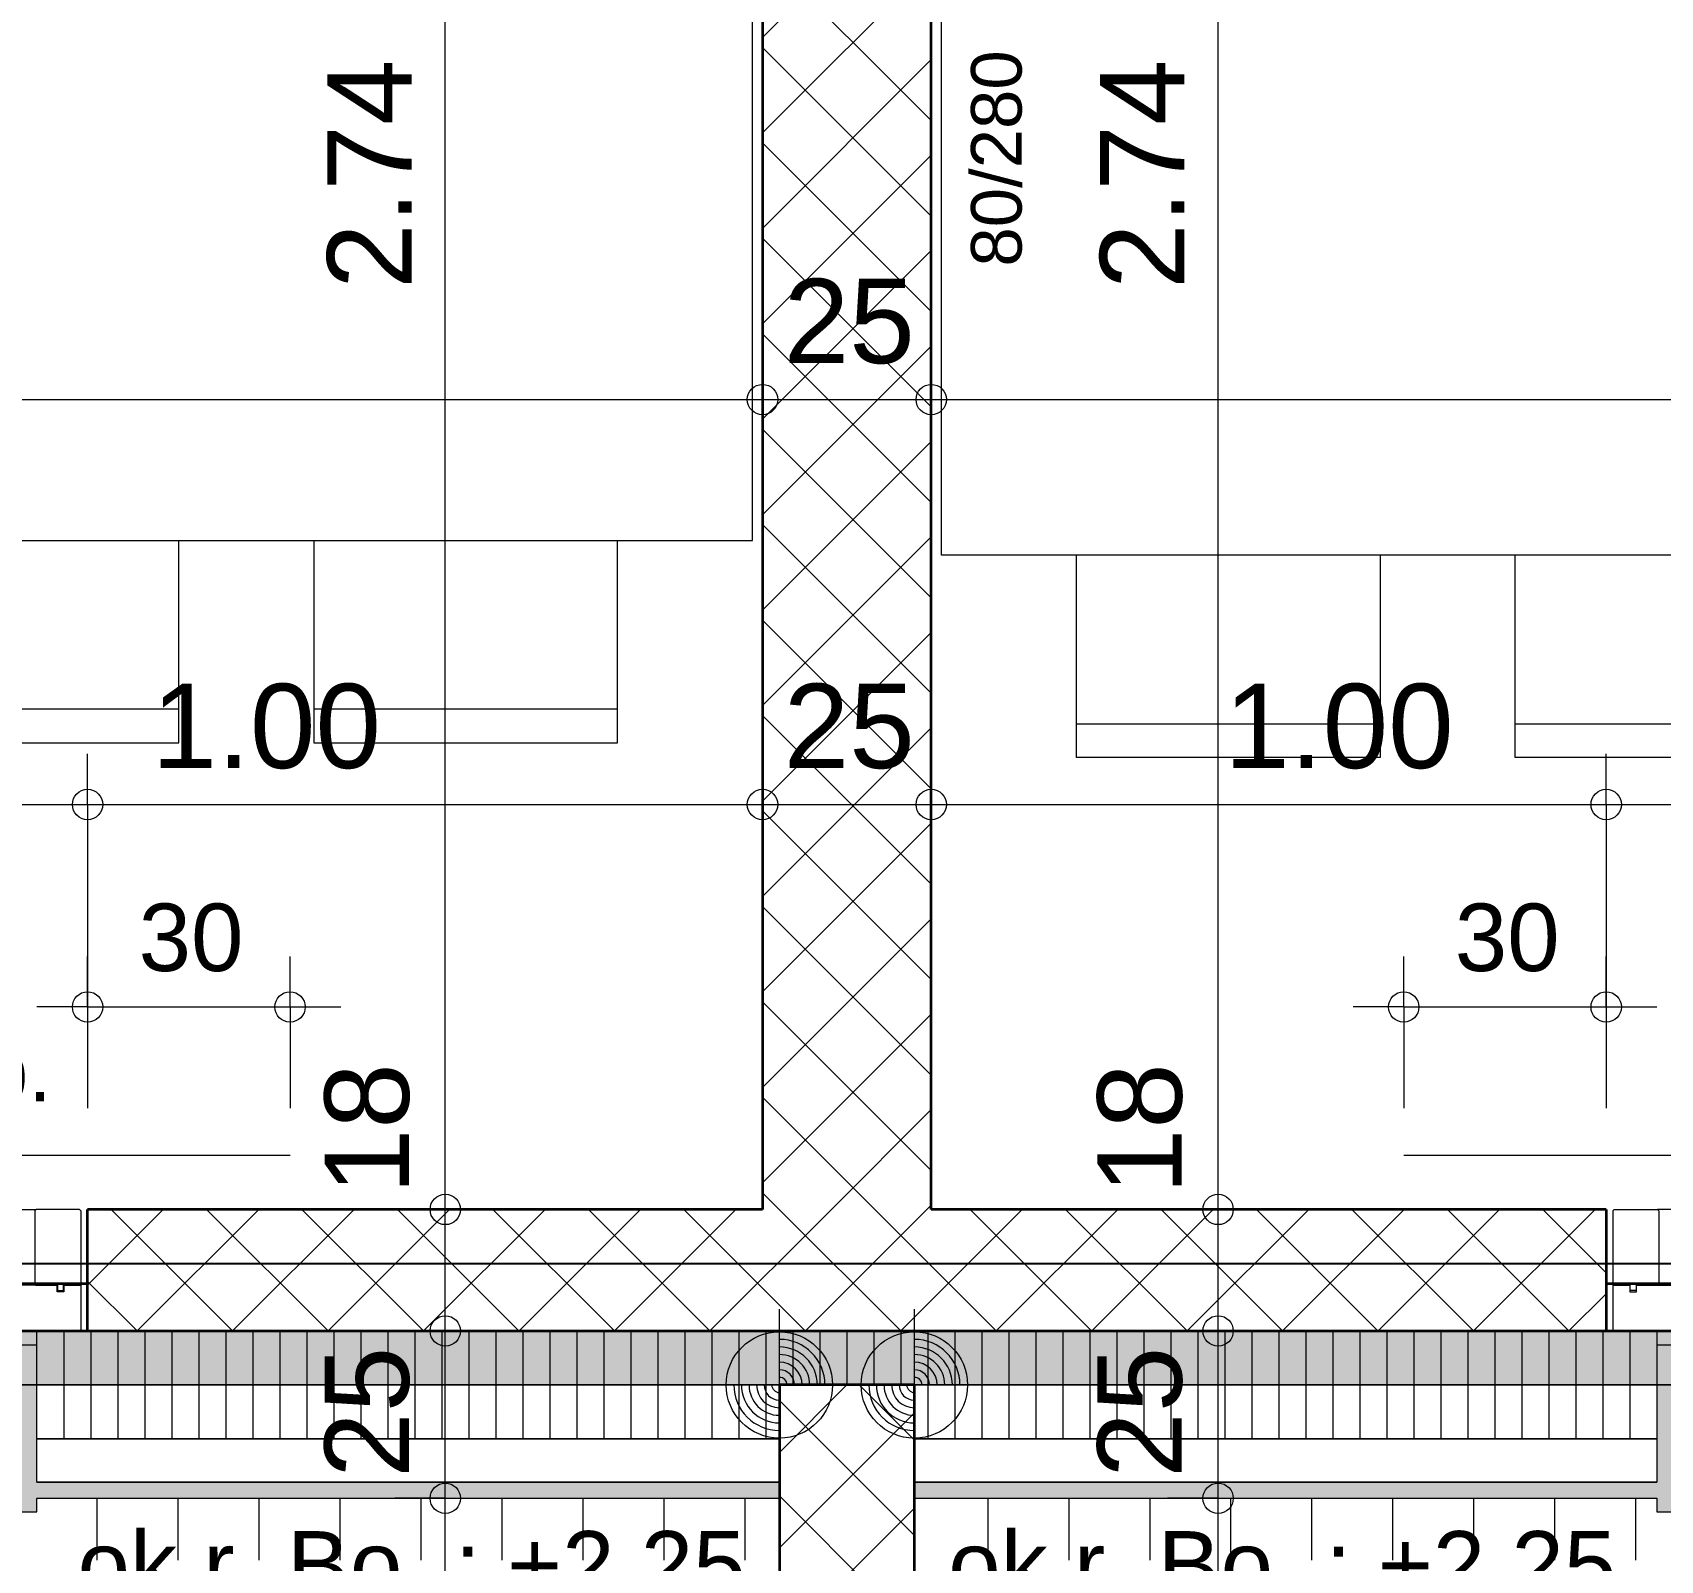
# Model space of a CAD drawing. Header units: metres. Extents: x 0.003 to 0.843, y 0.003 to 0.597.
# Drawn here: x 0.45423 to 0.50247, y 0.1558 to 0.20107 of the extents above; entities that cross this region are included whole.
import ezdxf

# ---------------------------------------------------------------- set-up
doc = ezdxf.new("R2010")
doc.units = ezdxf.units.M
for name, pattern in [('AUSGEZOGEN', [0]), ('LINIE_23', [0.0079, 0.004, -0.0013, 0, -0.0013, 0, -0.0013]), ('STRICHLINIE', [19.05, 12.7, -6.35]), ('STRICHPUNKT', [25.4, 12.7, -6.35, 0, -6.35])]:
    doc.linetypes.add(name, pattern=pattern)
for name, color, linetype, lineweight in [('Allgemein', 7, 'AUSGEZOGEN', 18), ('Ausbau Raeume', 7, 'AUSGEZOGEN', 18), ('Bauachsen grob', 7, 'STRICHPUNKT', 13), ('Bodenplatte', 7, 'AUSGEZOGEN', 18), ('Daemmung', 7, 'AUSGEZOGEN', 18), ('Decke', 7, 'AUSGEZOGEN', 35), ('Fenster', 7, 'AUSGEZOGEN', 18), ('Moebel', 253, 'AUSGEZOGEN', 13), ('Text Koten', 7, 'AUSGEZOGEN', 25), ('Unterkonstruktion', 7, 'AUSGEZOGEN', 18), ('Vorhangbrett', 7, 'AUSGEZOGEN', 13), ('Wand Beton bewehrt', 7, 'AUSGEZOGEN', 35), ('Werkplan- Ausfuehrungsmasse', 7, 'AUSGEZOGEN', 13)]:
    doc.layers.add(name, color=color, linetype=linetype, lineweight=lineweight)
doc.styles.add('ARIAL', font='ARIAL.TTF')

msp = doc.modelspace()

# ---------------------------------------------------------------- hatches: boundary and pattern name
at = {"layer": 'Allgemein', "linetype": 'AUSGEZOGEN', "lineweight": 13}
msp.add_hatch(color=32, dxfattribs=at).paths.add_polyline_path([(0.50316, 0.159397), (0.50316, 0.162171), (0.50236, 0.162171), (0.50236, 0.159397), (0.50236, 0.158597), (0.50236, 0.158117), (0.50236, 0.157637), (0.50236, 0.157237), (0.50316, 0.157237), (0.50316, 0.157637), (0.50316, 0.158117), (0.50316, 0.158597)])
h = msp.add_hatch(color=32, dxfattribs=at)
h.paths.add_polyline_path([(0.47636, 0.158117), (0.45436, 0.158117), (0.45436, 0.157637), (0.47636, 0.157637)])
h.paths.add_polyline_path([(0.33116, 0.158117), (0.3174, 0.158117), (0.3174, 0.157637), (0.33116, 0.157637)])
h.paths.add_polyline_path([(0.48036, 0.158117), (0.48036, 0.157637), (0.50236, 0.157637), (0.50236, 0.158117)])
h.paths.add_polyline_path([(0.57596, 0.158117), (0.56526, 0.158117), (0.56526, 0.157637), (0.57596, 0.157637)])
h.paths.add_polyline_path([(0.38076, 0.158117), (0.38076, 0.157637), (0.39146, 0.157637), (0.39146, 0.158117)])
h.paths.add_polyline_path([(0.63884, 0.158117), (0.62556, 0.158117), (0.62556, 0.157637), (0.63884, 0.157637)])
at = {"layer": 'Bodenplatte', "linetype": 'AUSGEZOGEN', "lineweight": 13}
msp.add_hatch(color=71, dxfattribs=at).paths.add_polyline_path([(0.32236, 0.162597), (0.32236, 0.160997), (0.63436, 0.160997), (0.63436, 0.162597)])
at = {"layer": 'Daemmung', "linetype": 'AUSGEZOGEN', "lineweight": 13}
msp.add_hatch(color=32, dxfattribs=at).paths.add_polyline_path([(0.45436, 0.159397), (0.45436, 0.162171), (0.45356, 0.162171), (0.45356, 0.159397), (0.45356, 0.158597), (0.45356, 0.158117), (0.45356, 0.157637), (0.45356, 0.157237), (0.45436, 0.157237), (0.45436, 0.157637), (0.45436, 0.158117), (0.45436, 0.158597)])

# ---------------------------------------------------------------- linework, layer by layer
at = {"layer": 'Allgemein', "color": 7, "linetype": 'AUSGEZOGEN', "lineweight": 13}
for p, q in [((0.50316, 0.162171), (0.50236, 0.162171)), ((0.50236, 0.162171), (0.50236, 0.159397)), ((0.50236, 0.159397), (0.50236, 0.158597)), ((0.50236, 0.158597), (0.50236, 0.158117)), ((0.47636, 0.158117), (0.45436, 0.158117)), ((0.47636, 0.157637), (0.47636, 0.158117)), ((0.50236, 0.158117), (0.48036, 0.158117)), ((0.48036, 0.158117), (0.48036, 0.157637)), ((0.45436, 0.157637), (0.47636, 0.157637)), ((0.48036, 0.157637), (0.50236, 0.157637)), ((0.50236, 0.157637), (0.50236, 0.157237)), ((0.50236, 0.157237), (0.50316, 0.157237))]:
    msp.add_line(p, q, dxfattribs=at)
at = {"layer": 'Ausbau Raeume', "color": 254, "linetype": 'AUSGEZOGEN', "lineweight": 18}
for p, q in [((0.456142, 0.155803), (0.456142, 0.157637)), ((0.458542, 0.155803), (0.458542, 0.157637)), ((0.460942, 0.155803), (0.460942, 0.157637)), ((0.463342, 0.155803), (0.463342, 0.157637)), ((0.465742, 0.155803), (0.465742, 0.157637)), ((0.468142, 0.155803), (0.468142, 0.157637)), ((0.470542, 0.155803), (0.470542, 0.157637)), ((0.472942, 0.155803), (0.472942, 0.157637)), ((0.475342, 0.155803), (0.475342, 0.157637)), ((0.482542, 0.155803), (0.482542, 0.157637)), ((0.484942, 0.155803), (0.484942, 0.157637)), ((0.487342, 0.155803), (0.487342, 0.157637)), ((0.489742, 0.155803), (0.489742, 0.157637)), ((0.492142, 0.155803), (0.492142, 0.157637)), ((0.494542, 0.155803), (0.494542, 0.157637)), ((0.496942, 0.155803), (0.496942, 0.157637)), ((0.499342, 0.155803), (0.499342, 0.157637)), ((0.501742, 0.155803), (0.501742, 0.157637))]:
    msp.add_line(p, q, dxfattribs=at)
at = {"layer": 'Bauachsen grob', "color": 32, "linetype": 'LINIE_23', "lineweight": 25, "true_color": 0xc36e14}
msp.add_line((0.2294, 0.164597), (0.73132, 0.164597), dxfattribs=at)
at = {"layer": 'Bodenplatte', "color": 92, "linetype": 'STRICHLINIE', "lineweight": 18}
for p, q in [((0.63436, 0.162597), (0.32236, 0.162597)), ((0.31916, 0.160997), (0.63756, 0.160997))]:
    msp.add_line(p, q, dxfattribs=at)
at = {"layer": 'Daemmung', "color": 7, "linetype": 'AUSGEZOGEN', "lineweight": 18}
for p, q in [((0.45436, 0.162171), (0.45436, 0.162597)), ((0.45586, 0.162597), (0.45436, 0.162597)), ((0.50086, 0.162597), (0.45586, 0.162597)), ((0.50236, 0.162597), (0.50086, 0.162597)), ((0.50236, 0.162597), (0.50236, 0.162171)), ((0.45436, 0.159397), (0.45436, 0.162171)), ((0.50236, 0.162171), (0.50236, 0.159397)), ((0.47636, 0.159397), (0.47636, 0.160997)), ((0.47636, 0.160997), (0.48036, 0.160997)), ((0.48036, 0.160997), (0.48036, 0.159397)), ((0.45436, 0.159397), (0.47636, 0.159397)), ((0.48036, 0.159397), (0.50236, 0.159397))]:
    msp.add_line(p, q, dxfattribs=at)
at = {"layer": 'Daemmung', "color": 7, "linetype": 'AUSGEZOGEN', "lineweight": 13}
for p, q in [((0.45436, 0.162171), (0.45356, 0.162171)), ((0.45436, 0.159397), (0.45436, 0.162171)), ((0.45436, 0.158597), (0.45436, 0.159397)), ((0.45436, 0.158117), (0.45436, 0.158597)), ((0.45436, 0.157237), (0.45436, 0.157637)), ((0.45356, 0.157237), (0.45436, 0.157237))]:
    msp.add_line(p, q, dxfattribs=at)
for points in [[(0.45516, 0.162597), (0.45516, 0.161493), (0.45516, 0.161493), (0.45516, 0.16125), (0.45516, 0.16125), (0.45516, 0.159397)], [(0.45596, 0.162597), (0.45596, 0.161479), (0.45596, 0.161479), (0.45596, 0.161241), (0.45596, 0.161241), (0.45596, 0.159397)], [(0.45676, 0.162597), (0.45676, 0.161465), (0.45676, 0.161465), (0.45676, 0.161232), (0.45676, 0.161232), (0.45676, 0.159397)], [(0.45756, 0.162597), (0.45756, 0.161451), (0.45756, 0.161451), (0.45756, 0.161223), (0.45756, 0.161223), (0.45756, 0.159397)], [(0.45756, 0.162597), (0.45756, 0.161451), (0.45756, 0.161451), (0.45756, 0.161223), (0.45756, 0.161223), (0.45756, 0.159397)], [(0.45836, 0.162597), (0.45836, 0.161437), (0.45836, 0.161437), (0.45836, 0.161215), (0.45836, 0.161215), (0.45836, 0.159397)], [(0.45916, 0.162597), (0.45916, 0.161423), (0.45916, 0.161423), (0.45916, 0.161206), (0.45916, 0.161206), (0.45916, 0.159397)], [(0.45996, 0.162597), (0.45996, 0.161409), (0.45996, 0.161409), (0.45996, 0.161197), (0.45996, 0.161197), (0.45996, 0.159397)], [(0.46076, 0.162597), (0.46076, 0.161395), (0.46076, 0.161395), (0.46076, 0.161189), (0.46076, 0.161189), (0.46076, 0.159397)], [(0.46076, 0.162597), (0.46076, 0.161395), (0.46076, 0.161395), (0.46076, 0.161189), (0.46076, 0.161189), (0.46076, 0.159397)], [(0.46156, 0.162597), (0.46156, 0.161382), (0.46156, 0.161382), (0.46156, 0.16118), (0.46156, 0.16118), (0.46156, 0.159397)], [(0.46236, 0.162597), (0.46236, 0.161368), (0.46236, 0.161368), (0.46236, 0.161171), (0.46236, 0.161171), (0.46236, 0.159397)], [(0.46316, 0.162597), (0.46316, 0.161354), (0.46316, 0.161354), (0.46316, 0.161163), (0.46316, 0.161163), (0.46316, 0.159397)], [(0.46396, 0.162597), (0.46396, 0.16134), (0.46396, 0.16134), (0.46396, 0.161154), (0.46396, 0.161154), (0.46396, 0.159397)], [(0.46396, 0.162597), (0.46396, 0.16134), (0.46396, 0.16134), (0.46396, 0.161154), (0.46396, 0.161154), (0.46396, 0.159397)], [(0.46476, 0.162597), (0.46476, 0.161326), (0.46476, 0.161326), (0.46476, 0.161145), (0.46476, 0.161145), (0.46476, 0.159397)], [(0.46556, 0.162597), (0.46556, 0.161312), (0.46556, 0.161312), (0.46556, 0.161136), (0.46556, 0.161136), (0.46556, 0.159397)], [(0.46636, 0.162597), (0.46636, 0.162597), (0.46636, 0.161298), (0.46636, 0.161298), (0.46636, 0.161128), (0.46636, 0.161128), (0.46636, 0.159397)], [(0.46716, 0.162597), (0.46716, 0.162597), (0.46716, 0.161284), (0.46716, 0.161284), (0.46716, 0.161119), (0.46716, 0.161119), (0.46716, 0.159397)], [(0.46716, 0.162597), (0.46716, 0.162597), (0.46716, 0.161284), (0.46716, 0.161284), (0.46716, 0.161119), (0.46716, 0.161119), (0.46716, 0.159397)], [(0.46796, 0.162597), (0.46796, 0.162597), (0.46796, 0.161271), (0.46796, 0.161271), (0.46796, 0.16111), (0.46796, 0.16111), (0.46796, 0.159397)], [(0.46876, 0.162597), (0.46876, 0.162597), (0.46876, 0.161257), (0.46876, 0.161257), (0.46876, 0.161102), (0.46876, 0.161102), (0.46876, 0.159397)], [(0.46956, 0.162597), (0.46956, 0.162597), (0.46956, 0.161243), (0.46956, 0.161243), (0.46956, 0.161093), (0.46956, 0.161093), (0.46956, 0.159397)], [(0.47036, 0.162597), (0.47036, 0.162597), (0.47036, 0.161229), (0.47036, 0.161229), (0.47036, 0.161084), (0.47036, 0.161084), (0.47036, 0.159397)], [(0.47036, 0.162597), (0.47036, 0.162597), (0.47036, 0.161229), (0.47036, 0.161229), (0.47036, 0.161084), (0.47036, 0.161084), (0.47036, 0.159397)], [(0.47116, 0.162597), (0.47116, 0.162597), (0.47116, 0.161215), (0.47116, 0.161215), (0.47116, 0.161076), (0.47116, 0.161076), (0.47116, 0.159397)], [(0.47196, 0.162597), (0.47196, 0.162597), (0.47196, 0.161201), (0.47196, 0.161201), (0.47196, 0.161067), (0.47196, 0.161067), (0.47196, 0.159397)], [(0.47276, 0.162597), (0.47276, 0.162597), (0.47276, 0.161187), (0.47276, 0.161187), (0.47276, 0.161058), (0.47276, 0.161058), (0.47276, 0.159397)], [(0.47356, 0.162597), (0.47356, 0.162597), (0.47356, 0.161173), (0.47356, 0.161173), (0.47356, 0.16105), (0.47356, 0.16105), (0.47356, 0.159397)], [(0.47356, 0.162597), (0.47356, 0.162597), (0.47356, 0.161173), (0.47356, 0.161173), (0.47356, 0.16105), (0.47356, 0.16105), (0.47356, 0.159397)], [(0.47436, 0.162597), (0.47436, 0.162597), (0.47436, 0.16116), (0.47436, 0.16116), (0.47436, 0.161041), (0.47436, 0.161041), (0.47436, 0.159397)], [(0.47516, 0.162597), (0.47516, 0.162597), (0.47516, 0.161146), (0.47516, 0.161146), (0.47516, 0.161032), (0.47516, 0.161032), (0.47516, 0.159397), (0.47516, 0.159397)], [(0.47596, 0.162597), (0.47596, 0.162597), (0.47596, 0.161132), (0.47596, 0.161132), (0.47596, 0.161023), (0.47596, 0.161023), (0.47596, 0.159397), (0.47596, 0.159397)], [(0.47676, 0.162597), (0.47676, 0.161118), (0.47676, 0.161118), (0.47676, 0.161015), (0.47676, 0.161015), (0.47676, 0.160997)], [(0.47676, 0.162597), (0.47676, 0.161118), (0.47676, 0.161118), (0.47676, 0.161015), (0.47676, 0.161015), (0.47676, 0.160997)], [(0.47756, 0.162597), (0.47756, 0.162597), (0.47756, 0.161104), (0.47756, 0.161104), (0.47756, 0.161006), (0.47756, 0.161006), (0.47756, 0.160997)], [(0.47836, 0.162597), (0.47836, 0.16109), (0.47836, 0.16109), (0.47836, 0.160997), (0.47836, 0.160997), (0.47836, 0.160997)], [(0.47916, 0.162597), (0.47916, 0.161076), (0.47916, 0.161076), (0.47916, 0.160997)], [(0.47996, 0.162597), (0.47996, 0.161062), (0.47996, 0.161062), (0.47996, 0.160997)], [(0.47996, 0.162597), (0.47996, 0.161062), (0.47996, 0.161062), (0.47996, 0.160997)], [(0.48076, 0.162597), (0.48076, 0.161049), (0.48076, 0.161049), (0.48076, 0.160971), (0.48076, 0.160971), (0.48076, 0.159397), (0.48076, 0.159397)], [(0.48156, 0.162597), (0.48156, 0.161035), (0.48156, 0.161035), (0.48156, 0.160963), (0.48156, 0.160963), (0.48156, 0.159397), (0.48156, 0.159397)], [(0.48236, 0.162597), (0.48236, 0.161021), (0.48236, 0.161021), (0.48236, 0.160954), (0.48236, 0.160954), (0.48236, 0.159397), (0.48236, 0.159397)], [(0.48316, 0.162597), (0.48316, 0.161007), (0.48316, 0.161007), (0.48316, 0.160945), (0.48316, 0.160945), (0.48316, 0.159397), (0.48316, 0.159397)], [(0.48316, 0.162597), (0.48316, 0.161007), (0.48316, 0.161007), (0.48316, 0.160945), (0.48316, 0.160945), (0.48316, 0.159397), (0.48316, 0.159397)], [(0.48396, 0.162597), (0.48396, 0.160993), (0.48396, 0.160993), (0.48396, 0.160936), (0.48396, 0.160936), (0.48396, 0.159397), (0.48396, 0.159397)], [(0.48476, 0.162597), (0.48476, 0.160979), (0.48476, 0.160979), (0.48476, 0.160928), (0.48476, 0.160928), (0.48476, 0.159397), (0.48476, 0.159397)], [(0.48556, 0.162597), (0.48556, 0.160965), (0.48556, 0.160965), (0.48556, 0.160919), (0.48556, 0.160919), (0.48556, 0.159397), (0.48556, 0.159397)], [(0.48636, 0.162597), (0.48636, 0.160951), (0.48636, 0.160951), (0.48636, 0.16091), (0.48636, 0.16091), (0.48636, 0.159397), (0.48636, 0.159397)], [(0.48636, 0.162597), (0.48636, 0.160951), (0.48636, 0.160951), (0.48636, 0.16091), (0.48636, 0.16091), (0.48636, 0.159397), (0.48636, 0.159397)], [(0.48716, 0.162597), (0.48716, 0.160938), (0.48716, 0.160938), (0.48716, 0.160902), (0.48716, 0.160902), (0.48716, 0.159397), (0.48716, 0.159397)], [(0.48796, 0.162597), (0.48796, 0.160924), (0.48796, 0.160924), (0.48796, 0.160893), (0.48796, 0.160893), (0.48796, 0.159397)], [(0.48876, 0.162597), (0.48876, 0.16091), (0.48876, 0.16091), (0.48876, 0.160884), (0.48876, 0.160884), (0.48876, 0.159397)], [(0.48956, 0.162597), (0.48956, 0.160896), (0.48956, 0.160896), (0.48956, 0.160876), (0.48956, 0.160876), (0.48956, 0.159397)], [(0.48956, 0.162597), (0.48956, 0.160896), (0.48956, 0.160896), (0.48956, 0.160876), (0.48956, 0.160876), (0.48956, 0.159397)], [(0.49036, 0.162597), (0.49036, 0.160882), (0.49036, 0.160882), (0.49036, 0.160867), (0.49036, 0.160867), (0.49036, 0.159397)], [(0.49116, 0.162597), (0.49116, 0.160868), (0.49116, 0.160868), (0.49116, 0.160858), (0.49116, 0.160858), (0.49116, 0.159397)], [(0.49196, 0.162597), (0.49196, 0.160854), (0.49196, 0.160854), (0.49196, 0.16085), (0.49196, 0.16085), (0.49196, 0.159397)], [(0.49276, 0.162597), (0.49276, 0.160841), (0.49276, 0.160841), (0.49276, 0.16084), (0.49276, 0.16084), (0.49276, 0.159397)], [(0.49276, 0.162597), (0.49276, 0.160841), (0.49276, 0.160841), (0.49276, 0.16084), (0.49276, 0.16084), (0.49276, 0.159397)], [(0.49356, 0.162597), (0.49356, 0.160832), (0.49356, 0.160832), (0.49356, 0.160827), (0.49356, 0.160827), (0.49356, 0.159397)], [(0.49436, 0.162597), (0.49436, 0.160823), (0.49436, 0.160823), (0.49436, 0.160813), (0.49436, 0.160813), (0.49436, 0.159397)], [(0.49516, 0.162597), (0.49516, 0.160815), (0.49516, 0.160815), (0.49516, 0.160799), (0.49516, 0.160799), (0.49516, 0.159397)], [(0.49596, 0.162597), (0.49596, 0.160806), (0.49596, 0.160806), (0.49596, 0.160785), (0.49596, 0.160785), (0.49596, 0.159397)], [(0.49596, 0.162597), (0.49596, 0.160806), (0.49596, 0.160806), (0.49596, 0.160785), (0.49596, 0.160785), (0.49596, 0.159397)], [(0.49676, 0.162597), (0.49676, 0.160797), (0.49676, 0.160797), (0.49676, 0.160771), (0.49676, 0.160771), (0.49676, 0.159397)], [(0.49756, 0.162597), (0.49756, 0.160789), (0.49756, 0.160789), (0.49756, 0.160757), (0.49756, 0.160757), (0.49756, 0.159397)], [(0.49836, 0.162597), (0.49836, 0.16078), (0.49836, 0.16078), (0.49836, 0.160743), (0.49836, 0.160743), (0.49836, 0.159397)], [(0.49916, 0.162597), (0.49916, 0.160771), (0.49916, 0.160771), (0.49916, 0.160729), (0.49916, 0.160729), (0.49916, 0.159397)], [(0.49916, 0.162597), (0.49916, 0.160771), (0.49916, 0.160771), (0.49916, 0.160729), (0.49916, 0.160729), (0.49916, 0.159397)], [(0.49996, 0.162597), (0.49996, 0.160763), (0.49996, 0.160763), (0.49996, 0.160716), (0.49996, 0.160716), (0.49996, 0.159397)], [(0.50076, 0.162597), (0.50076, 0.160754), (0.50076, 0.160754), (0.50076, 0.160702), (0.50076, 0.160702), (0.50076, 0.159397)], [(0.50156, 0.162597), (0.50156, 0.160745), (0.50156, 0.160745), (0.50156, 0.160688), (0.50156, 0.160688), (0.50156, 0.159397)], [(0.50236, 0.162597), (0.50236, 0.160736), (0.50236, 0.160736), (0.50236, 0.160674), (0.50236, 0.160674), (0.50236, 0.159397)]]:
    msp.add_lwpolyline(points, dxfattribs=at)
at = {"layer": 'Decke', "color": 92, "linetype": 'STRICHPUNKT', "lineweight": 18}
for p, q in [((0.32236, 0.162597), (0.63436, 0.162597)), ((0.63756, 0.160997), (0.31916, 0.160997))]:
    msp.add_line(p, q, dxfattribs=at)
at = {"layer": 'Fenster', "color": 7, "linetype": 'AUSGEZOGEN', "lineweight": 13}
for p, q in [((0.42362, 0.166197), (0.45434, 0.166197)), ((0.45434, 0.166197), (0.4543, 0.166157)), ((0.4543, 0.166157), (0.4543, 0.163977)), ((0.45562, 0.166197), (0.45434, 0.166197)), ((0.45566, 0.166157), (0.45562, 0.166197)), ((0.45566, 0.166157), (0.45566, 0.162617)), ((0.50106, 0.166157), (0.5011, 0.166197)), ((0.50106, 0.166157), (0.50106, 0.162617)), ((0.5011, 0.166197), (0.50238, 0.166197)), ((0.50238, 0.166197), (0.50242, 0.166157)), ((0.5331, 0.166197), (0.50238, 0.166197)), ((0.50242, 0.166157), (0.50242, 0.163977)), ((0.45495, 0.163957), (0.45284, 0.163957)), ((0.4543, 0.163977), (0.45432, 0.163957)), ((0.45432, 0.163957), (0.454974, 0.163957)), ((0.45496, 0.163947), (0.45495, 0.163957)), ((0.45496, 0.163757), (0.45496, 0.163947)), ((0.45516, 0.163757), (0.45496, 0.163757)), ((0.454974, 0.163957), (0.454974, 0.163817)), ((0.454974, 0.163817), (0.454994, 0.163797)), ((0.454994, 0.163797), (0.455126, 0.163797)), ((0.455126, 0.163797), (0.455146, 0.163817)), ((0.455146, 0.163817), (0.455146, 0.163957)), ((0.455146, 0.163957), (0.45564, 0.163957)), ((0.45517, 0.163957), (0.45516, 0.163947)), ((0.45516, 0.163947), (0.45516, 0.163757)), ((0.45564, 0.163957), (0.45517, 0.163957)), ((0.45564, 0.163957), (0.45566, 0.163977)), ((0.45566, 0.163937), (0.45564, 0.163957)), ((0.50108, 0.163957), (0.50106, 0.163977)), ((0.50106, 0.163937), (0.50108, 0.163957)), ((0.501574, 0.163957), (0.50108, 0.163957)), ((0.50108, 0.163957), (0.50155, 0.163957)), ((0.50155, 0.163957), (0.50156, 0.163947)), ((0.50156, 0.163947), (0.50156, 0.163757)), ((0.50156, 0.163757), (0.50176, 0.163757)), ((0.501574, 0.163817), (0.501574, 0.163957)), ((0.501594, 0.163797), (0.501574, 0.163817)), ((0.501726, 0.163797), (0.501594, 0.163797)), ((0.501746, 0.163817), (0.501726, 0.163797)), ((0.5024, 0.163957), (0.501746, 0.163957)), ((0.501746, 0.163957), (0.501746, 0.163817)), ((0.50176, 0.163947), (0.50177, 0.163957)), ((0.50176, 0.163757), (0.50176, 0.163947)), ((0.50177, 0.163957), (0.50388, 0.163957)), ((0.50242, 0.163977), (0.5024, 0.163957)), ((0.4534, 0.162597), (0.45564, 0.162597)), ((0.45564, 0.162597), (0.45566, 0.162617)), ((0.50108, 0.162597), (0.50106, 0.162617)), ((0.50332, 0.162597), (0.50108, 0.162597))]:
    msp.add_line(p, q, dxfattribs=at)
at = {"layer": 'Moebel', "color": 253, "linetype": 'AUSGEZOGEN', "lineweight": 13}
for p, q in [((0.47556, 0.186022), (0.47556, 0.202022)), ((0.48116, 0.185587), (0.48116, 0.201587)), ((0.41956, 0.186022), (0.47556, 0.186022)), ((0.45856, 0.180022), (0.45856, 0.186022)), ((0.46256, 0.186022), (0.46256, 0.180022)), ((0.47156, 0.180022), (0.47156, 0.186022)), ((0.53716, 0.185587), (0.48116, 0.185587)), ((0.48516, 0.179587), (0.48516, 0.185587)), ((0.49416, 0.185587), (0.49416, 0.179587)), ((0.49816, 0.179587), (0.49816, 0.185587)), ((0.45856, 0.181022), (0.44956, 0.181022)), ((0.47156, 0.181022), (0.46256, 0.181022)), ((0.48516, 0.180587), (0.49416, 0.180587)), ((0.49816, 0.180587), (0.50716, 0.180587)), ((0.44956, 0.180022), (0.45856, 0.180022)), ((0.46256, 0.180022), (0.47156, 0.180022)), ((0.49416, 0.179587), (0.48516, 0.179587)), ((0.50716, 0.179587), (0.49816, 0.179587))]:
    msp.add_line(p, q, dxfattribs=at)
at = {"layer": 'Text Koten', "color": 240, "linetype": 'AUSGEZOGEN', "lineweight": 13}
for p, q in [((0.47636, 0.158747), (0.47636, 0.163247)), ((0.48036, 0.158747), (0.48036, 0.163247)), ((0.47636, 0.159422), (0.47636, 0.162572)), ((0.48036, 0.159422), (0.48036, 0.162572)), ((0.47411, 0.160997), (0.47861, 0.160997)), ((0.474787, 0.160997), (0.477935, 0.160997)), ((0.47811, 0.160997), (0.48261, 0.160997)), ((0.478787, 0.160997), (0.481935, 0.160997))]:
    msp.add_line(p, q, dxfattribs=at)
for centre in [(0.47636, 0.160997), (0.48036, 0.160997)]:
    msp.add_circle(centre, 0.001575, dxfattribs=at)
for centre, radius, start, end in [((0.47636, 0.160997), 0.00135, 0, 90), ((0.47636, 0.160997), 0.001125, 0, 90), ((0.48036, 0.160997), 0.00135, 0, 90), ((0.48036, 0.160997), 0.001125, 0, 90), ((0.47636, 0.160997), 0.0009, 0, 90), ((0.47636, 0.160997), 0.000675, 0, 90), ((0.48036, 0.160997), 0.0009, 0, 90), ((0.48036, 0.160997), 0.000675, 0, 90), ((0.47636, 0.160997), 0.00045, 0, 90), ((0.47636, 0.160997), 0.000225, 0, 90), ((0.48036, 0.160997), 0.00045, 0, 90), ((0.48036, 0.160997), 0.000225, 0, 90), ((0.47636, 0.160997), 0.00135, 180, 270), ((0.47636, 0.160997), 0.001125, 180, 270), ((0.47636, 0.160997), 0.0009, 180, 270), ((0.47636, 0.160997), 0.000675, 180, 270), ((0.47636, 0.160997), 0.00045, 180, 270), ((0.47636, 0.160997), 0.000225, 180, 270), ((0.48036, 0.160997), 0.00135, 180, 270), ((0.48036, 0.160997), 0.001125, 180, 270), ((0.48036, 0.160997), 0.0009, 180, 270), ((0.48036, 0.160997), 0.000675, 180, 270), ((0.48036, 0.160997), 0.00045, 180, 270), ((0.48036, 0.160997), 0.000225, 180, 270)]:
    msp.add_arc(centre, radius, start, end, dxfattribs=at)
at = {"layer": 'Unterkonstruktion', "color": 7, "linetype": 'AUSGEZOGEN', "lineweight": 13}
for p, q in [((0.45436, 0.158597), (0.45436, 0.159397)), ((0.47636, 0.159397), (0.45436, 0.159397)), ((0.47636, 0.158597), (0.47636, 0.159397)), ((0.50236, 0.159397), (0.48036, 0.159397)), ((0.48036, 0.159397), (0.48036, 0.158597)), ((0.50236, 0.159397), (0.50236, 0.158597)), ((0.45436, 0.158117), (0.45436, 0.158597)), ((0.47636, 0.158117), (0.47636, 0.158597)), ((0.48036, 0.158597), (0.48036, 0.158117)), ((0.50236, 0.158597), (0.50236, 0.158117)), ((0.45436, 0.158117), (0.47636, 0.158117)), ((0.48036, 0.158117), (0.50236, 0.158117))]:
    msp.add_line(p, q, dxfattribs=at)
at = {"layer": 'Vorhangbrett', "color": 191, "linetype": 'AUSGEZOGEN', "lineweight": 18, "true_color": 0xbe96ea}
for p, q in [((0.45586, 0.172197), (0.45586, 0.173697)), ((0.46186, 0.172197), (0.46186, 0.173697)), ((0.49486, 0.172197), (0.49486, 0.173697)), ((0.50086, 0.172197), (0.50086, 0.173697)), ((0.45586, 0.172197), (0.45586, 0.170697)), ((0.45586, 0.172197), (0.45586, 0.169197)), ((0.46186, 0.172197), (0.46186, 0.170697)), ((0.46186, 0.172197), (0.46186, 0.169197)), ((0.49486, 0.172197), (0.49486, 0.170697)), ((0.49486, 0.172197), (0.49486, 0.169197)), ((0.50086, 0.172197), (0.50086, 0.170697)), ((0.50086, 0.172197), (0.50086, 0.169197))]:
    msp.add_line(p, q, dxfattribs=at)
at = {"layer": 'Vorhangbrett', "color": 191, "linetype": 'AUSGEZOGEN', "lineweight": 13, "true_color": 0xbe96ea}
for p, q in [((0.45586, 0.172197), (0.45436, 0.172197)), ((0.45586, 0.172197), (0.46186, 0.172197)), ((0.46186, 0.172197), (0.46336, 0.172197)), ((0.49486, 0.172197), (0.49336, 0.172197)), ((0.49486, 0.172197), (0.50086, 0.172197)), ((0.50086, 0.172197), (0.50236, 0.172197))]:
    msp.add_line(p, q, dxfattribs=at)
at = {"layer": 'Vorhangbrett', "color": 191, "linetype": 'STRICHPUNKT', "lineweight": 13, "true_color": 0xbe96ea}
for p, q in [((0.46186, 0.167797), (0.32756, 0.167797)), ((0.62916, 0.167797), (0.49486, 0.167797))]:
    msp.add_line(p, q, dxfattribs=at)
at = {"layer": 'Vorhangbrett', "color": 191, "linetype": 'AUSGEZOGEN', "lineweight": 18, "true_color": 0xbe96ea}
for centre in [(0.45586, 0.172197), (0.46186, 0.172197), (0.49486, 0.172197), (0.50086, 0.172197)]:
    msp.add_circle(centre, 0.00045, dxfattribs=at)
at = {"layer": 'Wand Beton bewehrt', "color": 7, "linetype": 'AUSGEZOGEN', "lineweight": 35}
for p, q in [((0.47586, 0.220977), (0.47586, 0.166197)), ((0.48086, 0.166197), (0.48086, 0.220977)), ((0.45586, 0.163997), (0.45586, 0.166197)), ((0.47586, 0.166197), (0.45586, 0.166197)), ((0.50086, 0.166197), (0.48086, 0.166197)), ((0.50086, 0.166197), (0.50086, 0.163997)), ((0.45586, 0.162597), (0.45586, 0.163997)), ((0.50086, 0.163997), (0.50086, 0.162597)), ((0.45586, 0.162597), (0.50086, 0.162597)), ((0.47636, 0.160997), (0.47636, 0.159397)), ((0.48036, 0.160997), (0.47636, 0.160997)), ((0.48036, 0.159397), (0.48036, 0.160997)), ((0.47636, 0.159397), (0.47636, 0.158597)), ((0.48036, 0.158597), (0.48036, 0.159397)), ((0.47636, 0.158597), (0.47636, 0.158117)), ((0.48036, 0.158117), (0.48036, 0.158597)), ((0.47636, 0.158117), (0.47636, 0.157637)), ((0.48036, 0.157637), (0.48036, 0.158117)), ((0.47636, 0.157637), (0.47636, 0.116577)), ((0.48036, 0.117057), (0.48036, 0.157637))]:
    msp.add_line(p, q, dxfattribs=at)
at = {"layer": 'Wand Beton bewehrt', "color": 7, "linetype": 'AUSGEZOGEN', "lineweight": 13}
for p, q in [((0.47586, 0.169522), (0.479184, 0.166197)), ((0.47586, 0.166693), (0.476356, 0.166197)), ((0.457328, 0.162597), (0.45586, 0.164066)), ((0.499757, 0.162597), (0.50086, 0.1637)), ((0.47636, 0.158999), (0.478358, 0.160997)), ((0.478727, 0.160997), (0.48036, 0.159365)), ((0.47636, 0.160536), (0.48036, 0.156536)), ((0.47636, 0.156171), (0.48036, 0.160171)), ((0.47636, 0.157708), (0.48036, 0.153708)), ((0.47636, 0.153342), (0.48036, 0.157342))]:
    msp.add_line(p, q, dxfattribs=at)
at = {"layer": 'Wand Beton bewehrt', "color": 180, "linetype": 'STRICHPUNKT', "lineweight": 35}
for p, q in [((0.45586, 0.163997), (0.38996, 0.163997)), ((0.45586, 0.162597), (0.45586, 0.163997)), ((0.56676, 0.163997), (0.50086, 0.163997)), ((0.50086, 0.163997), (0.50086, 0.162597)), ((0.45356, 0.162597), (0.45436, 0.162597)), ((0.45436, 0.162597), (0.45586, 0.162597)), ((0.50086, 0.162597), (0.50236, 0.162597)), ((0.50236, 0.162597), (0.50316, 0.162597))]:
    msp.add_line(p, q, dxfattribs=at)
at = {"layer": 'Wand Beton bewehrt', "color": 7, "linetype": 'AUSGEZOGEN', "lineweight": 13}
for points in [[(0.47586, 0.200925), (0.48086, 0.205925), (0.48086, 0.205925)], [(0.47586, 0.203463), (0.48086, 0.198463), (0.48086, 0.198463)], [(0.47586, 0.198097), (0.48086, 0.203097), (0.48086, 0.203097)], [(0.47586, 0.200634), (0.48086, 0.195634), (0.48086, 0.195634)], [(0.47586, 0.195269), (0.48086, 0.200269), (0.48086, 0.200269)], [(0.47586, 0.197806), (0.48086, 0.192806), (0.48086, 0.192806)], [(0.47586, 0.19244), (0.48086, 0.19744), (0.48086, 0.19744)], [(0.47586, 0.194977), (0.48086, 0.189977), (0.48086, 0.189977)], [(0.47586, 0.189612), (0.48086, 0.194612), (0.48086, 0.194612)], [(0.47586, 0.192149), (0.48086, 0.187149), (0.48086, 0.187149)], [(0.47586, 0.186783), (0.48086, 0.191783), (0.48086, 0.191783)], [(0.47586, 0.189321), (0.48086, 0.184321), (0.48086, 0.184321)], [(0.47586, 0.183955), (0.48086, 0.188955), (0.48086, 0.188955)], [(0.47586, 0.186492), (0.48086, 0.181492), (0.48086, 0.181492)], [(0.47586, 0.181126), (0.48086, 0.186126), (0.48086, 0.186126)], [(0.47586, 0.183664), (0.48086, 0.178664), (0.48086, 0.178664)], [(0.47586, 0.178298), (0.48086, 0.183298), (0.48086, 0.183298)], [(0.47586, 0.180835), (0.48086, 0.175835), (0.48086, 0.175835)], [(0.47586, 0.17547), (0.48086, 0.18047), (0.48086, 0.18047)], [(0.47586, 0.178007), (0.48086, 0.173007), (0.48086, 0.173007)], [(0.47586, 0.172641), (0.48086, 0.177641), (0.48086, 0.177641)], [(0.47586, 0.175178), (0.48086, 0.170178), (0.48086, 0.170178)], [(0.47586, 0.169813), (0.48086, 0.174813), (0.48086, 0.174813)], [(0.47586, 0.17235), (0.48086, 0.16735), (0.48086, 0.16735)], [(0.47586, 0.166984), (0.48086, 0.171984), (0.48086, 0.171984)], [(0.477901, 0.166197), (0.48086, 0.169156), (0.48086, 0.169156)], [(0.45586, 0.163955), (0.458102, 0.166197), (0.458102, 0.166197), (0.458102, 0.166197), (0.458102, 0.166197)], [(0.460157, 0.162597), (0.456557, 0.166197), (0.456557, 0.166197), (0.456557, 0.166197), (0.456557, 0.166197)], [(0.457331, 0.162597), (0.460931, 0.166197), (0.460931, 0.166197), (0.460931, 0.166197), (0.460931, 0.166197)], [(0.462985, 0.162597), (0.459385, 0.166197), (0.459385, 0.166197), (0.459385, 0.166197), (0.459385, 0.166197)], [(0.460159, 0.162597), (0.463759, 0.166197), (0.463759, 0.166197), (0.463759, 0.166197), (0.463759, 0.166197)], [(0.465814, 0.162597), (0.462214, 0.166197), (0.462214, 0.166197), (0.462214, 0.166197), (0.462214, 0.166197)], [(0.462988, 0.162597), (0.466588, 0.166197), (0.466588, 0.166197), (0.466588, 0.166197), (0.466588, 0.166197)], [(0.468642, 0.162597), (0.465042, 0.166197), (0.465042, 0.166197), (0.465042, 0.166197), (0.465042, 0.166197)], [(0.465816, 0.162597), (0.469416, 0.166197), (0.469416, 0.166197), (0.469416, 0.166197), (0.469416, 0.166197)], [(0.47147, 0.162597), (0.46787, 0.166197), (0.46787, 0.166197), (0.46787, 0.166197), (0.46787, 0.166197)], [(0.468645, 0.162597), (0.472245, 0.166197), (0.472245, 0.166197), (0.472245, 0.166197), (0.472245, 0.166197)], [(0.474299, 0.162597), (0.470699, 0.166197), (0.470699, 0.166197), (0.470699, 0.166197), (0.470699, 0.166197)], [(0.471473, 0.162597), (0.475073, 0.166197), (0.475073, 0.166197), (0.475073, 0.166197), (0.475073, 0.166197)], [(0.477127, 0.162597), (0.473527, 0.166197), (0.473527, 0.166197), (0.473527, 0.166197), (0.473527, 0.166197)], [(0.474301, 0.162597), (0.477901, 0.166197), (0.477901, 0.166197), (0.477901, 0.166197), (0.477901, 0.166197)], [(0.479956, 0.162597), (0.476356, 0.166197), (0.476356, 0.166197), (0.476356, 0.166197), (0.476356, 0.166197)], [(0.47713, 0.162597), (0.48073, 0.166197), (0.48073, 0.166197), (0.48073, 0.166197), (0.48073, 0.166197)], [(0.482784, 0.162597), (0.479184, 0.166197), (0.479184, 0.166197), (0.479184, 0.166197), (0.479184, 0.166197)], [(0.479958, 0.162597), (0.483558, 0.166197), (0.483558, 0.166197), (0.483558, 0.166197), (0.483558, 0.166197)], [(0.48073, 0.166197), (0.48086, 0.166327), (0.48086, 0.166327)], [(0.485613, 0.162597), (0.482013, 0.166197), (0.482013, 0.166197), (0.482013, 0.166197), (0.482013, 0.166197)], [(0.482787, 0.162597), (0.486387, 0.166197), (0.486387, 0.166197), (0.486387, 0.166197), (0.486387, 0.166197)], [(0.488441, 0.162597), (0.484841, 0.166197), (0.484841, 0.166197), (0.484841, 0.166197), (0.484841, 0.166197)], [(0.485615, 0.162597), (0.489215, 0.166197), (0.489215, 0.166197), (0.489215, 0.166197), (0.489215, 0.166197)], [(0.491269, 0.162597), (0.487669, 0.166197), (0.487669, 0.166197), (0.487669, 0.166197), (0.487669, 0.166197)], [(0.488444, 0.162597), (0.492044, 0.166197), (0.492044, 0.166197), (0.492044, 0.166197), (0.492044, 0.166197)], [(0.494098, 0.162597), (0.490498, 0.166197), (0.490498, 0.166197), (0.490498, 0.166197), (0.490498, 0.166197)], [(0.491272, 0.162597), (0.494872, 0.166197), (0.494872, 0.166197), (0.494872, 0.166197), (0.494872, 0.166197)], [(0.496926, 0.162597), (0.493326, 0.166197), (0.493326, 0.166197), (0.493326, 0.166197), (0.493326, 0.166197)], [(0.4941, 0.162597), (0.4977, 0.166197), (0.4977, 0.166197), (0.4977, 0.166197), (0.4977, 0.166197)], [(0.499755, 0.162597), (0.496155, 0.166197), (0.496155, 0.166197), (0.496155, 0.166197), (0.496155, 0.166197)], [(0.496929, 0.162597), (0.500529, 0.166197), (0.500529, 0.166197), (0.500529, 0.166197), (0.500529, 0.166197)], [(0.50086, 0.164321), (0.498983, 0.166197), (0.498983, 0.166197), (0.498983, 0.166197), (0.498983, 0.166197)]]:
    msp.add_lwpolyline(points, dxfattribs=at)
at = {"layer": 'Werkplan- Ausfuehrungsmasse', "color": 7, "linetype": 'AUSGEZOGEN', "lineweight": 13}
for p, q in [((0.46646, 0.166197), (0.46646, 0.220977)), ((0.48936, 0.166197), (0.48936, 0.220977)), ((0.47586, 0.190197), (0.47586, 0.191697)), ((0.48086, 0.190197), (0.48086, 0.191697)), ((0.32596, 0.190197), (0.47586, 0.190197)), ((0.47586, 0.190197), (0.47586, 0.188697)), ((0.47586, 0.190197), (0.47586, 0.190197)), ((0.47586, 0.190197), (0.48086, 0.190197)), ((0.48086, 0.190197), (0.48086, 0.188697)), ((0.48086, 0.190197), (0.48086, 0.190197)), ((0.48086, 0.190197), (0.63076, 0.190197)), ((0.45586, 0.178197), (0.45586, 0.179697)), ((0.47586, 0.178197), (0.47586, 0.179697)), ((0.48086, 0.178197), (0.48086, 0.179697)), ((0.50086, 0.178197), (0.50086, 0.179697)), ((0.38996, 0.178197), (0.45586, 0.178197)), ((0.45586, 0.178197), (0.45586, 0.176697)), ((0.45586, 0.178197), (0.47586, 0.178197)), ((0.47586, 0.178197), (0.47586, 0.176697)), ((0.47586, 0.178197), (0.47586, 0.178197)), ((0.47586, 0.178197), (0.48086, 0.178197)), ((0.48086, 0.178197), (0.48086, 0.176697)), ((0.48086, 0.178197), (0.48086, 0.178197)), ((0.48086, 0.178197), (0.50086, 0.178197)), ((0.50086, 0.178197), (0.50086, 0.176697)), ((0.50086, 0.178197), (0.56676, 0.178197)), ((0.46646, 0.166197), (0.46496, 0.166197)), ((0.46646, 0.166197), (0.46796, 0.166197)), ((0.46646, 0.166197), (0.46646, 0.166197)), ((0.46646, 0.162597), (0.46646, 0.166197)), ((0.48936, 0.166197), (0.48786, 0.166197)), ((0.48936, 0.166197), (0.49086, 0.166197)), ((0.48936, 0.166197), (0.48936, 0.166197)), ((0.48936, 0.162597), (0.48936, 0.166197)), ((0.46646, 0.162597), (0.46496, 0.162597)), ((0.46646, 0.162597), (0.46796, 0.162597)), ((0.46646, 0.162597), (0.46646, 0.162597)), ((0.46646, 0.157637), (0.46646, 0.162597)), ((0.48936, 0.162597), (0.48786, 0.162597)), ((0.48936, 0.162597), (0.49086, 0.162597)), ((0.48936, 0.162597), (0.48936, 0.162597)), ((0.48936, 0.157637), (0.48936, 0.162597)), ((0.46646, 0.157637), (0.46496, 0.157637)), ((0.46646, 0.157637), (0.46796, 0.157637)), ((0.46646, 0.157637), (0.46646, 0.157637)), ((0.46646, 0.115497), (0.46646, 0.157637)), ((0.48936, 0.157637), (0.48786, 0.157637)), ((0.48936, 0.157637), (0.49086, 0.157637)), ((0.48936, 0.157637), (0.48936, 0.157637)), ((0.48936, 0.117057), (0.48936, 0.157637))]:
    msp.add_line(p, q, dxfattribs=at)
for points in [[(0.45586, 0.178197), (0.45586, 0.176526), (0.45586, 0.176526), (0.45586, 0.175812), (0.45586, 0.175812), (0.45586, 0.170197)], [(0.50086, 0.178197), (0.50086, 0.175793), (0.50086, 0.175793), (0.50086, 0.174851), (0.50086, 0.174851), (0.50086, 0.170197)]]:
    msp.add_lwpolyline(points, dxfattribs=at)
for centre in [(0.47586, 0.190197), (0.48086, 0.190197), (0.45586, 0.178197), (0.47586, 0.178197), (0.48086, 0.178197), (0.50086, 0.178197), (0.46646, 0.166197), (0.48936, 0.166197), (0.46646, 0.162597), (0.48936, 0.162597), (0.46646, 0.157637), (0.48936, 0.157637)]:
    msp.add_circle(centre, 0.00045, dxfattribs=at)

# ---------------------------------------------------------------- texts
at = {"layer": 'Moebel', "color": 253, "linetype": 'AUSGEZOGEN', "lineweight": 13, "insert": (0.48356, 0.194137), "char_height": 0.0015, "width": 0.00075, "attachment_point": 7, "rotation": 90, "style": 'ARIAL'}
msp.add_mtext('80/280', dxfattribs=at)
at = {"layer": 'Text Koten', "color": 7, "linetype": 'AUSGEZOGEN', "lineweight": 13, "char_height": 0.002, "width": 0.001, "attachment_point": 7, "style": 'ARIAL'}
for insert in [(0.45556, 0.154637), (0.48136, 0.154637)]:
    msp.add_mtext('ok\\~r.\\~Bo.\\~:\\~+2.25', dxfattribs=dict(at, insert=insert))
at = {"layer": 'Vorhangbrett', "color": 191, "linetype": 'AUSGEZOGEN', "lineweight": 18, "true_color": 0xbe96ea, "attachment_point": 7, "style": 'ARIAL'}
for s, insert, char_height, width in [('30', (0.457373, 0.173233), 0.002, 0.001), ('30', (0.496373, 0.173233), 0.002, 0.001), ('VS57\\~im\\~Weissp.', (0.43566, 0.168857), 0.0018, 0.0009)]:
    msp.add_mtext(s, dxfattribs=dict(at, insert=insert, char_height=char_height, width=width))
at = {"layer": 'Werkplan- Ausfuehrungsmasse', "color": 7, "linetype": 'AUSGEZOGEN', "lineweight": 13, "char_height": 0.0025, "width": 0.00125, "attachment_point": 7, "rotation": 90, "style": 'ARIAL'}
for s, insert in [('2.74', (0.46546, 0.193475)), ('2.74', (0.48836, 0.193473)), ('18', (0.465417, 0.166647)), ('18', (0.488317, 0.166647)), ('25', (0.465417, 0.158245)), ('25', (0.488317, 0.158245))]:
    msp.add_mtext(s, dxfattribs=dict(at, insert=insert))
at = {"layer": 'Werkplan- Ausfuehrungsmasse', "color": 7, "linetype": 'AUSGEZOGEN', "lineweight": 13, "char_height": 0.0025, "width": 0.00125, "attachment_point": 7, "style": 'ARIAL'}
for s, insert in [('25', (0.476488, 0.19124)), ('1.00', (0.457759, 0.17924)), ('25', (0.476488, 0.17924)), ('1.00', (0.489545, 0.17924))]:
    msp.add_mtext(s, dxfattribs=dict(at, insert=insert))

doc.saveas('drawing.dxf')
